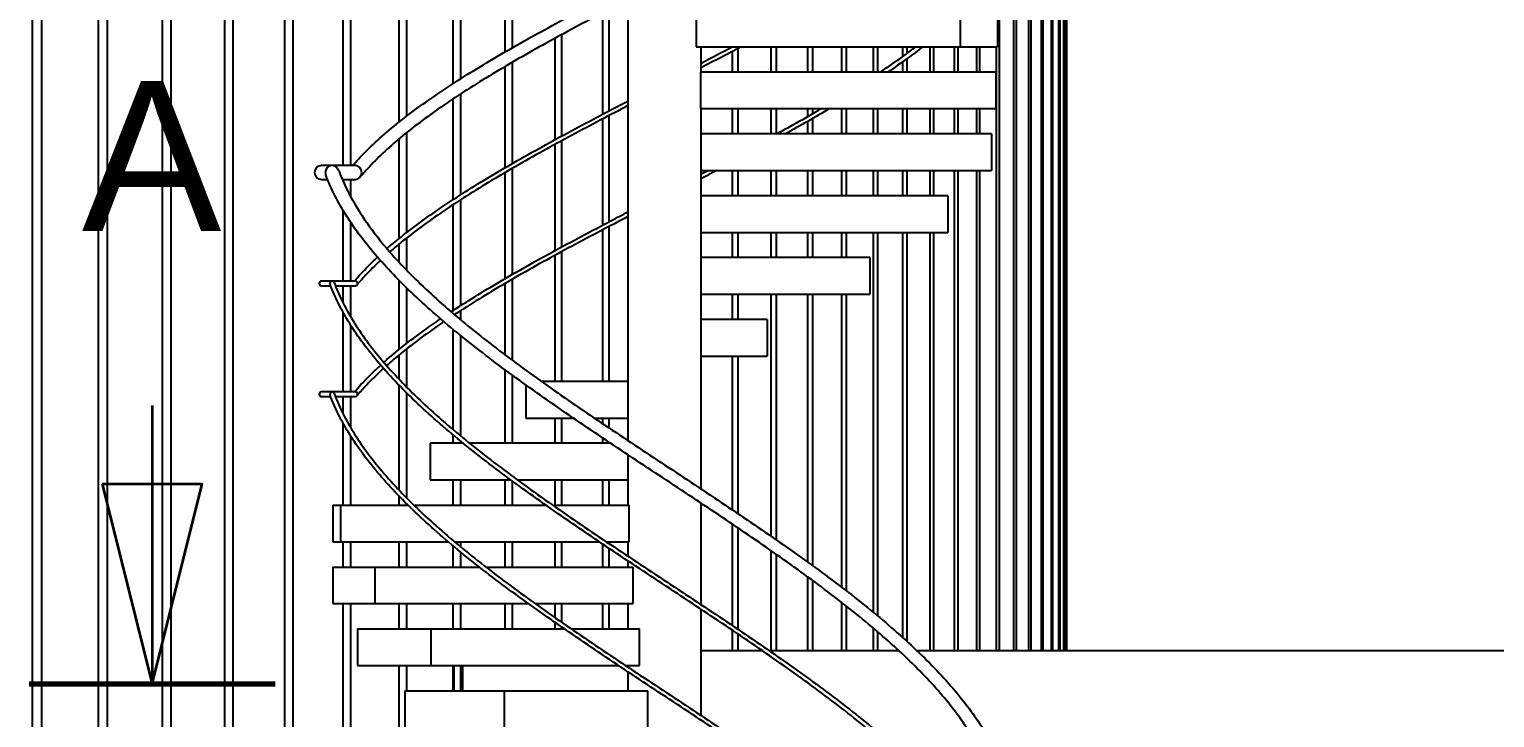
# Model space of a CAD drawing. Header units: millimetres. Extents: x 0 to 157650, y 0 to 89100.
# Drawn here: x 35357 to 39763, y 59307 to 61376 of the extents above; entities that cross this region are included whole.
import ezdxf

# ---------------------------------------------------------------- set-up
doc = ezdxf.new("R2010")
doc.units = ezdxf.units.MM
doc.header["$LTSCALE"] = 150
doc.linetypes.add('CHAIN', pattern=[0.3543, 0.2362, -0.0295, 0.0591, -0.0295])
doc.layers.add('Section Line', color=7, linetype='CHAIN', lineweight=35)
doc.layers.add('Visible', color=7, linetype='Continuous', lineweight=25)
doc.styles.add('Title', font='arial.ttf')

# ---------------------------------------------------------------- blocks, each defined once
blk = doc.blocks.new('2dTransSection0')
at = {"layer": 'Section Line', "linetype": 'Continuous'}
for p, q in [((238.179, 401.633), (238.179, 400.059)), ((237.179, 400.059), (238.179, 396.059)), ((239.179, 400.059), (237.179, 400.059)), ((238.179, 400.059), (238.179, 396.059)), ((238.179, 396.059), (239.179, 400.059))]:
    blk.add_line(p, q, dxfattribs=at)
at = {"layer": 'Section Line', "linetype": 'Continuous', "lineweight": 70}
blk.add_line((235.716, 396.059), (240.641, 396.059), dxfattribs=at)
at = {"layer": 'Section Line', "linetype": 'Continuous', "flags": 128}
blk.add_lwpolyline([(237.179, 400.059), (238.179, 396.059), (239.179, 400.059), (237.179, 400.059)], dxfattribs=at)
at = {"layer": 'Section Line'}
blk.add_solid([(237.179, 400.059), (238.179, 396.059), (239.179, 400.059), (237.179, 400.059)], dxfattribs=at)
at = {"layer": 'Section Line', "insert": (236.77, 405.133), "char_height": 3, "attachment_point": 7, "style": 'Title'}
blk.add_mtext('A', dxfattribs=at)

msp = doc.modelspace()

# ---------------------------------------------------------------- linework, layer by layer
at = {"layer": 'Visible', "color": 9, "true_color": 0xc0c0c0}
for p, q in [((35565.3, 55508.9), (35565.3, 77170.4)), ((35591.2, 77170.4), (35591.2, 55508.9)), ((35758, 55508.9), (35758, 77170.4)), ((35783.1, 77170.4), (35783.1, 55508.9)), ((35944.9, 55508.9), (35944.9, 77170.4)), ((35969.2, 77170.4), (35969.2, 55508.9)), ((36125.8, 55508.9), (36125.8, 77170.4)), ((36149.4, 77170.4), (36149.4, 55508.9)), ((35367, 55554.9), (35367, 76928.3)), ((35393.6, 76929.6), (35393.6, 55554.9)), ((38368.4, 74994.2), (38368.4, 59508.9)), ((38400.4, 59508.9), (38400.4, 75020.4)), ((38404.8, 75020.4), (38404.8, 59508.9)), ((38430.5, 59508.9), (38430.5, 75020.4)), ((38433.9, 75020.4), (38433.9, 59508.9)), ((38453.1, 59508.9), (38453.1, 75020.4)), ((38455.5, 75020.4), (38455.5, 59508.9)), ((38468.2, 59508.9), (38468.2, 75020.4)), ((38469.7, 75020.4), (38469.7, 59508.9)), ((38476, 59508.9), (38476, 75020.4)), ((38476.4, 75020.4), (38476.4, 59508.9)), ((38477, 59508.9), (38477, 75020.4)), ((38363, 59508.9), (38363, 74988.2)), ((38324.5, 74945.5), (38324.5, 59508.9)), ((36300.8, 60966.6), (36300.8, 62625.4)), ((36323.6, 62625.4), (36323.6, 60966.6)), ((36469.6, 61097.2), (36469.6, 62439.4)), ((36491.6, 62439.4), (36491.6, 61114.3)), ((36632.3, 61212.8), (36632.3, 62439.4)), ((38318.1, 59508.9), (38318.1, 62356.1)), ((36653.4, 62253.4), (36653.4, 61226.3)), ((36788.5, 61308.2), (36788.5, 62253.4)), ((36808.8, 62253.4), (36808.8, 61319.8)), ((37157.4, 62067.4), (37157.4, 60139.5)), ((38273.3, 61580.1), (38273.3, 59508.9)), ((37081.7, 61120.8), (37081.7, 61425.8)), ((37100.3, 61435.5), (37100.3, 61130.5)), ((37362.6, 61433.4), (37362.6, 61323.4)), ((38156.3, 61433.4), (38156.3, 61323.4)), ((38268.3, 61433.4), (38268.3, 61323.4)), ((36938.4, 61044.3), (36938.4, 61349)), ((36957.8, 61359.6), (36957.8, 61054.8)), ((37362.6, 61323.4), (38156.3, 61323.4)), ((37376.5, 61323.4), (37376.5, 61247.4)), ((37471.8, 61247.4), (37471.8, 61309.6)), ((37487.7, 61317.9), (37487.7, 61247.4)), ((37588.3, 61247.4), (37588.3, 61323.4)), ((37603.2, 61323.4), (37603.2, 61247.4)), ((37697.8, 61247.4), (37697.8, 61323.4)), ((37711.8, 61323.4), (37711.8, 61247.4)), ((37800.4, 61247.4), (37800.4, 61323.4)), ((37813.5, 61323.4), (37813.5, 61247.4)), ((37895.9, 61247.4), (37895.9, 61323.4)), ((37908, 61323.4), (37908, 61247.4)), ((37984.3, 61294.5), (37984.3, 61323.4)), ((37995.5, 61323.4), (37995.5, 61302.7)), ((38065.6, 61247.4), (38065.6, 61323.4)), ((38075.8, 61323.4), (38075.8, 61247.4)), ((38139.6, 61247.4), (38139.6, 61323.4)), ((38148.9, 61323.4), (38148.9, 61247.4)), ((38156.3, 61323.4), (38268.3, 61323.4)), ((38206.4, 61247.4), (38206.4, 61323.4)), ((38214.8, 61323.4), (38214.8, 61247.4)), ((38266, 59508.9), (38266, 61323.4)), ((36788.5, 60960.1), (36788.5, 61264.2)), ((36808.8, 61276.1), (36808.8, 60971.9)), ((38263.5, 61247.4), (37375.1, 61247.4)), ((37375.1, 61247.4), (37375.1, 61137.4)), ((37984.3, 61247.4), (37984.3, 61278.9)), ((37995.5, 61286.9), (37995.5, 61247.4)), ((38263.5, 61247.4), (38263.5, 61137.4)), ((36632.3, 60864.2), (36632.3, 61167.1)), ((36653.4, 61180.9), (36653.4, 60877.8)), ((37100.3, 61116.4), (37100.3, 60797.2)), ((37375.1, 61137.4), (38263.5, 61137.4)), ((37376.5, 61137.4), (37376.5, 59994.5)), ((37471.8, 61061.4), (37471.8, 61137.4)), ((37487.7, 61137.4), (37487.7, 61061.4)), ((37588.3, 61061.4), (37588.3, 61137.4)), ((37603.2, 61137.4), (37603.2, 61061.4)), ((37697.8, 61113.6), (37697.8, 61137.4)), ((37711.8, 61137.4), (37711.8, 61121.6)), ((37800.4, 61061.4), (37800.4, 61137.4)), ((37813.5, 61137.4), (37813.5, 61061.4)), ((37895.9, 61061.4), (37895.9, 61137.4)), ((37908, 61137.4), (37908, 61061.4)), ((37984.3, 61061.4), (37984.3, 61137.4)), ((37995.5, 61137.4), (37995.5, 61061.4)), ((38065.6, 61061.4), (38065.6, 61137.4)), ((38075.8, 61137.4), (38075.8, 61061.4)), ((38139.6, 61061.4), (38139.6, 61137.4)), ((38148.9, 61137.4), (38148.9, 61061.4)), ((38206.4, 61061.4), (38206.4, 61137.4)), ((38214.8, 61137.4), (38214.8, 61061.4)), ((37081.7, 60787.5), (37081.7, 61106.7)), ((37697.8, 61061.4), (37697.8, 61099.2)), ((37711.8, 61107.2), (37711.8, 61061.4)), ((36469.6, 60747.2), (36469.6, 61047)), ((36491.6, 61065.1), (36491.6, 60764.6)), ((36938.4, 60711), (36938.4, 61030.1)), ((36957.8, 61040.6), (36957.8, 60721.5)), ((38250.5, 61061.4), (37376.5, 61061.4)), ((38250.5, 61061.4), (38250.5, 60951.4)), ((36267.9, 60966.6), (36236, 60966.6)), ((36338, 60966.6), (36267.9, 60966.6)), ((36788.5, 60626.8), (36788.5, 60945.6)), ((36808.8, 60957.4), (36808.8, 60638.5)), ((37376.5, 60951.4), (38250.5, 60951.4)), ((37471.8, 60875.4), (37471.8, 60951.4)), ((37487.7, 60951.4), (37487.7, 60875.4)), ((37588.3, 60875.4), (37588.3, 60951.4)), ((37603.2, 60951.4), (37603.2, 60875.4)), ((37697.8, 60875.4), (37697.8, 60951.4)), ((37711.8, 60951.4), (37711.8, 60875.4)), ((37800.4, 60875.4), (37800.4, 60951.4)), ((37813.5, 60951.4), (37813.5, 60875.4)), ((37895.9, 60875.4), (37895.9, 60951.4)), ((37908, 60951.4), (37908, 60875.4)), ((37984.3, 60875.4), (37984.3, 60951.4)), ((37995.5, 60951.4), (37995.5, 60875.4)), ((38065.6, 60875.4), (38065.6, 60951.4)), ((38075.8, 60951.4), (38075.8, 60875.4)), ((38139.6, 59508.9), (38139.6, 60951.4)), ((38148.9, 60951.4), (38148.9, 59508.9)), ((38206.4, 59508.9), (38206.4, 60951.4)), ((38214.8, 60951.4), (38214.8, 59508.9)), ((36236, 60924.2), (36254.1, 60924.2)), ((36298.5, 60924.2), (36338, 60924.2)), ((36300.8, 60918.9), (36300.8, 60924.2)), ((36323.6, 60924.2), (36323.6, 60872.6)), ((36632.3, 60530.8), (36632.3, 60849.1)), ((36653.4, 60862.8), (36653.4, 60544.5)), ((38118.9, 60875.4), (37376.5, 60875.4)), ((38118.9, 60875.4), (38118.9, 60765.4)), ((36300.8, 60619), (36300.8, 60831.6)), ((36323.6, 60795.8), (36323.6, 60619)), ((37081.7, 60317.4), (37081.7, 60773.4)), ((37100.3, 60783.1), (37100.3, 60317.4)), ((37376.5, 60765.4), (38118.9, 60765.4)), ((37471.8, 60689.4), (37471.8, 60765.4)), ((37487.7, 60765.4), (37487.7, 60689.4)), ((37588.3, 60689.4), (37588.3, 60765.4)), ((37603.2, 60765.4), (37603.2, 60689.4)), ((37697.8, 60689.4), (37697.8, 60765.4)), ((37711.8, 60765.4), (37711.8, 60689.4)), ((37800.4, 60689.4), (37800.4, 60765.4)), ((37813.5, 60765.4), (37813.5, 60689.4)), ((37895.9, 59622.8), (37895.9, 60765.4)), ((37908, 60765.4), (37908, 59612.8)), ((37984.3, 59546.9), (37984.3, 60765.4)), ((37995.5, 60765.4), (37995.5, 59536.7)), ((38065.6, 59508.9), (38065.6, 60765.4)), ((38075.8, 60765.4), (38075.8, 59508.9)), ((36469.6, 60675.2), (36469.6, 60730.6)), ((36491.6, 60748.3), (36491.6, 60652.1)), ((36938.4, 60317.4), (36938.4, 60696.7)), ((36957.8, 60707.3), (36957.8, 60317.4)), ((37884.5, 60689.4), (37376.5, 60689.4)), ((37884.5, 60689.4), (37884.5, 60579.4)), ((36267.9, 60619), (36236, 60619)), ((36236, 60605), (36263.3, 60605)), ((36338, 60619), (36267.9, 60619)), ((36277.8, 60605), (36338, 60605)), ((36300.8, 60553.7), (36300.8, 60605)), ((36323.6, 60605), (36323.6, 60512)), ((36469.6, 60413.8), (36469.6, 60620.7)), ((36491.6, 60598.9), (36491.6, 60431.2)), ((36788.5, 60396.8), (36788.5, 60612.3)), ((36808.8, 60624.1), (36808.8, 60381.6)), ((37376.5, 60579.4), (37884.5, 60579.4)), ((37471.8, 60503.4), (37471.8, 60579.4)), ((37487.7, 60579.4), (37487.7, 60503.4)), ((37588.3, 59851.7), (37588.3, 60579.4)), ((37603.2, 60579.4), (37603.2, 59841.3)), ((37697.8, 59774.4), (37697.8, 60579.4)), ((37711.8, 60579.4), (37711.8, 59764.2)), ((37800.4, 59698.3), (37800.4, 60579.4)), ((37813.5, 60579.4), (37813.5, 59688.3)), ((36300.8, 60285.7), (36300.8, 60525.2)), ((36653.4, 60529.5), (36653.4, 60503.4)), ((37575.6, 60503.4), (37376.5, 60503.4)), ((37575.6, 60503.4), (37575.6, 60393.4)), ((36323.6, 60486.8), (36323.6, 60285.7)), ((36632.3, 60171.9), (36632.3, 60473.5)), ((36653.4, 60456.2), (36653.4, 60154.3)), ((36491.6, 60415), (36491.6, 60300.8)), ((36469.6, 60323.4), (36469.6, 60397.3)), ((37376.5, 60393.4), (37575.6, 60393.4)), ((37471.8, 59931), (37471.8, 60393.4)), ((37487.7, 60393.4), (37487.7, 59920.3)), ((36788.5, 60131.4), (36788.5, 60351.9)), ((36808.8, 60337), (36808.8, 60131.4)), ((36267.9, 60285.7), (36236, 60285.7)), ((36338, 60285.7), (36267.9, 60285.7)), ((36469.6, 59990.1), (36469.6, 60305.4)), ((36491.6, 60283.2), (36491.6, 59967.4)), ((36850.4, 60306.9), (36850.4, 60207.4)), ((37157.4, 60317.4), (36897.2, 60317.4)), ((36236, 60271.7), (36263.3, 60271.7)), ((36277.8, 60271.7), (36338, 60271.7)), ((36300.8, 60220.4), (36300.8, 60271.7)), ((36323.6, 60271.7), (36323.6, 60178.7)), ((36300.8, 59945.4), (36300.8, 60191.9)), ((36850.4, 60207.4), (36992.9, 60207.4)), ((36938.4, 60131.4), (36938.4, 60207.4)), ((36957.8, 60207.4), (36957.8, 60131.4)), ((37056.1, 60207.4), (37157.4, 60207.4)), ((37081.7, 60190.1), (37081.7, 60207.4)), ((37100.3, 60207.4), (37100.3, 60177.7)), ((36323.6, 60153.4), (36323.6, 59945.4)), ((36632.3, 60131.4), (36632.3, 60156.1)), ((37081.7, 60131.4), (37081.7, 60147.4)), ((36662.3, 60131.4), (36562.3, 60131.4)), ((36562.3, 60131.4), (36562.3, 60021.4)), ((36653.4, 60138.7), (36653.4, 60131.4)), ((37105.7, 60131.4), (36681.4, 60131.4)), ((37100.3, 60135), (37100.3, 60131.4)), ((37157.4, 60097), (37157.4, 59945.4)), ((36562.3, 60021.4), (36805, 60021.4)), ((36632.3, 59945.4), (36632.3, 60021.4)), ((36653.4, 60021.4), (36653.4, 59945.4)), ((36788.5, 59945.4), (36788.5, 60021.4)), ((36808.8, 60018.6), (36808.8, 59945.4)), ((36825, 60021.4), (37157.4, 60021.4)), ((36938.4, 59945.4), (36938.4, 60021.4)), ((36957.8, 60021.4), (36957.8, 59945.4)), ((37081.7, 59945.4), (37081.7, 60021.4)), ((37100.3, 60021.4), (37100.3, 59945.4)), ((36469.6, 59945.4), (36469.6, 59972.1)), ((36270.4, 59945.4), (36270.4, 59835.4)), ((36270.4, 59945.4), (36292.8, 59945.4)), ((36292.8, 59945.4), (36292.8, 59835.4)), ((36292.8, 59945.4), (36496.1, 59945.4)), ((36491.6, 59949.9), (36491.6, 59945.4)), ((36513.8, 59945.4), (36910.8, 59945.4)), ((36931.3, 59945.4), (37161.5, 59945.4)), ((37161.5, 59835.4), (37161.5, 59945.4)), ((37376.5, 59952), (37376.5, 59647)), ((37471.8, 59583.3), (37471.8, 59888.2)), ((36270.4, 59835.4), (36292.8, 59835.4)), ((36292.8, 59835.4), (36617.2, 59835.4)), ((36300.8, 59759.4), (36300.8, 59835.4)), ((36323.6, 59835.4), (36323.6, 59759.4)), ((36469.6, 59759.4), (36469.6, 59835.4)), ((36491.6, 59835.4), (36491.6, 59759.4)), ((36636, 59835.4), (37071.3, 59835.4)), ((36653.4, 59835.4), (36653.4, 59820.9)), ((36788.5, 59759.4), (36788.5, 59835.4)), ((36808.8, 59835.4), (36808.8, 59759.4)), ((36938.4, 59759.4), (36938.4, 59835.4)), ((36957.8, 59835.4), (36957.8, 59759.4)), ((37092.3, 59835.4), (37161.5, 59835.4)), ((37100.3, 59835.4), (37100.3, 59830)), ((37157.4, 59835.4), (37157.4, 59791.9)), ((37487.7, 59877.5), (37487.7, 59572.6)), ((36632.3, 59759.4), (36632.3, 59822.8)), ((36653.4, 59805.3), (36653.4, 59759.4)), ((37081.7, 59759.4), (37081.7, 59828.4)), ((37100.3, 59816), (37100.3, 59759.4)), ((37588.3, 59508.9), (37588.3, 59808.3)), ((37603.2, 59797.8), (37603.2, 59508.9)), ((36270.2, 59759.4), (36396.7, 59759.4)), ((36270.2, 59759.4), (36270.2, 59649.4)), ((36396.7, 59759.4), (36396.7, 59649.4)), ((36396.7, 59759.4), (36710.9, 59759.4)), ((36730.3, 59759.4), (37173.5, 59759.4)), ((37157.4, 59777.9), (37157.4, 59759.4)), ((37173.5, 59649.4), (37173.5, 59759.4)), ((37697.8, 59508.9), (37697.8, 59730.1)), ((37711.8, 59719.8), (37711.8, 59508.9)), ((36270.2, 59649.4), (36396.7, 59649.4)), ((36300.8, 57120.9), (36300.8, 59649.4)), ((36323.6, 59649.4), (36323.6, 57156.7)), ((36396.7, 59649.4), (36858.2, 59649.4)), ((36469.6, 59573.4), (36469.6, 59649.4)), ((36491.6, 59649.4), (36491.6, 59573.4)), ((36632.3, 59573.4), (36632.3, 59649.4)), ((36653.4, 59649.4), (36653.4, 59573.4)), ((36788.5, 59573.4), (36788.5, 59649.4)), ((36808.8, 59649.4), (36808.8, 59573.4)), ((36878.5, 59649.4), (37173.5, 59649.4)), ((36938.4, 59607.1), (36938.4, 59649.4)), ((36957.8, 59649.4), (36957.8, 59593.6)), ((37081.7, 59573.4), (37081.7, 59649.4)), ((37100.3, 59649.4), (37100.3, 59573.4)), ((37157.4, 59649.4), (37157.4, 59573.4)), ((37376.5, 59632.9), (37376.5, 59313.6)), ((37800.4, 59508.9), (37800.4, 59652.7)), ((37813.5, 59642.4), (37813.5, 59508.9)), ((36343.9, 59573.4), (36565.1, 59573.4)), ((36343.9, 59573.4), (36343.9, 59463.4)), ((36565.1, 59573.4), (36565.1, 59463.4)), ((36565.1, 59573.4), (36966.4, 59573.4)), ((36938.4, 59573.4), (36938.4, 59592.8)), ((36957.8, 59579.3), (36957.8, 59573.4)), ((36987.1, 59573.4), (37192.4, 59573.4)), ((37192.4, 59463.4), (37192.4, 59573.4)), ((37895.9, 59508.9), (37895.9, 59575.2)), ((37471.8, 59508.9), (37471.8, 59569.2)), ((37487.7, 59558.5), (37487.7, 59508.9)), ((37908, 59564.9), (37908, 59508.9)), ((37376.5, 59508.9), (37560.3, 59508.9)), ((37581, 59508.9), (37971.1, 59508.9)), ((38025.4, 59508.9), (46173.1, 59508.9)), ((36343.9, 59463.4), (36565.1, 59463.4)), ((36469.6, 57331.8), (36469.6, 59463.4)), ((36491.6, 59463.4), (36491.6, 59387.4)), ((36565.1, 59463.4), (37129.1, 59463.4)), ((36632.3, 59387.4), (36632.3, 59463.4)), ((36633.6, 59463.4), (36633.6, 59387.4)), ((36653.4, 59463.4), (36653.4, 59387.4)), ((36660.9, 59387.4), (36660.9, 59463.4)), ((37150.2, 59463.4), (37192.4, 59463.4)), ((37157.4, 59463.4), (37157.4, 59458.6)), ((37157.4, 59444.6), (37157.4, 59387.4)), ((36486.1, 59387.4), (36785.6, 59387.4)), ((36486.1, 59387.4), (36486.1, 59277.4)), ((36785.6, 59387.4), (36785.6, 59277.4)), ((36785.6, 59387.4), (37216.8, 59387.4)), ((37216.8, 59277.4), (37216.8, 59387.4))]:
    msp.add_line(p, q, dxfattribs=at)
for centre, radius in [((36236, 60945.4), 21.2), ((36236, 60612), 7), ((36236, 60278.7), 7)]:
    msp.add_arc(centre, radius, 90, 270, dxfattribs=at)
for centre, major_axis, ratio, start_param, end_param in [((36267.9, 60945.4), (0, 21.2), 0.969031, 5.074187, 7.853982), ((36267.9, 60945.4), (0, 21.2), 0.969031, 1.570796, 1.945481), ((36338, 60945.4), (0, 21.2), 0.90105, 4.712389, 6.283185), ((36338, 60945.4), (0, -21.2), 0.90105, 0, 1.570796), ((36267.9, 60612), (0, 7), 0.969031, 5.078532, 7.853982), ((36267.9, 60612), (0, 7), 0.969031, 1.570796, 1.941194), ((36338, 60612), (0, 7), 0.90105, 4.712389, 6.283185), ((36338, 60612), (0, -7), 0.90105, 0, 1.570796), ((36267.9, 60278.7), (0, 7), 0.969031, 5.078532, 7.853982), ((36267.9, 60278.7), (0, 7), 0.969031, 1.570796, 1.941194), ((36338, 60278.7), (0, 7), 0.90105, 4.712389, 6.283185), ((36338, 60278.7), (0, -7), 0.90105, 0, 1.570796)]:
    msp.add_ellipse(centre, major_axis=major_axis, ratio=ratio, start_param=start_param, end_param=end_param, dxfattribs=at)
for points, knots in [([(36329.8, 60966.6), (36341.5, 60979.9), (36353.9, 60993.3), (36383.2, 61022.6), (36400.3, 61038.6), (36436.8, 61070.6), (36456.1, 61086.6), (36496.7, 61118.5), (36518.1, 61134.4), (36562.5, 61166.2), (36585.6, 61182.1), (36633.5, 61213.8), (36658.3, 61229.7), (36709.3, 61261.3), (36735.5, 61277.1), (36789.2, 61308.7), (36816.6, 61324.4), (36872.6, 61355.9), (36901.1, 61371.7), (36958.8, 61403.2), (36988.1, 61418.9), (37047.3, 61450.3), (37077.1, 61466), (37123.9, 61490.4), (37140.6, 61499.1), (37157.4, 61507.8)], [1.422228, 1.422228, 1.422228, 1.422228, 10.006966, 10.006966, 20.366936, 20.366936, 30.730318, 30.730318, 41.086166, 41.086166, 51.428656, 51.428656, 61.755594, 61.755594, 72.066761, 72.066761, 82.362863, 82.362863, 92.644934, 92.644934, 102.914025, 102.914025, 113.171055, 113.171055, 118.862209, 118.862209, 118.862209, 118.862209]), ([(37157.4, 61465.4), (37133.5, 61452.9), (37109.6, 61440.5), (37056.3, 61412.4), (37026.8, 61396.8), (36968.7, 61365.6), (36940, 61349.9), (36883.6, 61318.8), (36855.9, 61303.2), (36801.7, 61272.1), (36775.2, 61256.5), (36723.6, 61225.4), (36698.5, 61209.9), (36649.9, 61178.9), (36626.4, 61163.4), (36581.3, 61132.5), (36559.6, 61117), (36518.2, 61086.2), (36498.4, 61070.8), (36461.1, 61040.1), (36443.4, 61024.7), (36410.4, 60994.2), (36395, 60978.9), (36370.6, 60952.8), (36361, 60941.9), (36352, 60931.1)], [533.511045, 533.511045, 533.511045, 533.511045, 541.64768, 541.64768, 551.853133, 551.853133, 562.047503, 562.047503, 572.230187, 572.230187, 582.400381, 582.400381, 592.557129, 592.557129, 602.699423, 602.699423, 612.82642, 612.82642, 622.937836, 622.937836, 633.034652, 633.034652, 643.120272, 643.120272, 650.350486, 650.350486, 650.350486, 650.350486]), ([(37498, 61323.4), (37477.9, 61312.7), (37457.7, 61302.1), (37417.2, 61280.9), (37396.9, 61270.3), (37376.5, 61259.7)], [492.694696, 492.694696, 492.694696, 492.694696, 499.647265, 499.647265, 506.556144, 506.556144, 506.556144, 506.556144]), ([(37376.5, 61273.7), (37377.5, 61274.3), (37378.5, 61274.8), (37409.6, 61291), (37439.5, 61306.6), (37469.9, 61322.6), (37470.6, 61323), (37471.3, 61323.4)], [142.888638, 142.888638, 142.888638, 142.888638, 143.230907, 143.230907, 153.451196, 153.451196, 153.697756, 153.697756, 153.697756, 153.697756]), ([(37916.4, 61247.4), (37927.7, 61254.9), (37938.8, 61262.5), (37972.2, 61285.6), (37993.8, 61301.2), (38017.3, 61319), (38020.2, 61321.2), (38023.1, 61323.4)], [209.746978, 209.746978, 209.746978, 209.746978, 214.69141, 214.69141, 224.88201, 224.88201, 226.317145, 226.317145, 226.317145, 226.317145]), ([(38044, 61323.4), (38028.7, 61311.5), (38012.9, 61299.6), (37978.1, 61274.3), (37958.9, 61260.8), (37939.1, 61247.4)], [420.152555, 420.152555, 420.152555, 420.152555, 427.906366, 427.906366, 436.678212, 436.678212, 436.678212, 436.678212]), ([(36432.9, 60716.4), (36448.7, 60730.2), (36465.3, 60743.9), (36502.6, 60773.4), (36523.6, 60789.1), (36567.3, 60820.6), (36590.2, 60836.3), (36637.4, 60867.7), (36661.9, 60883.5), (36712.3, 60914.9), (36738.3, 60930.6), (36791.4, 60961.9), (36818.7, 60977.6), (36874.2, 61009), (36902.5, 61024.7), (36959.9, 61056.1), (36989.1, 61071.7), (37048, 61103.1), (37077.8, 61118.7), (37124.2, 61143), (37140.8, 61151.7), (37157.4, 61160.3)], [21.598515, 21.598515, 21.598515, 21.598515, 30.54502, 30.54502, 40.812143, 40.812143, 51.074955, 51.074955, 61.332691, 61.332691, 71.585242, 71.585242, 81.832819, 81.832819, 92.075749, 92.075749, 102.314374, 102.314374, 112.548999, 112.548999, 118.184956, 118.184956, 118.184956, 118.184956]), ([(37157.4, 61146.3), (37130.1, 61132), (37102.8, 61117.8), (37046.1, 61088), (37016.6, 61072.3), (36958.4, 61041), (36929.7, 61025.4), (36873.2, 60994.2), (36845.5, 60978.5), (36791.2, 60947.3), (36764.6, 60931.7), (36712.8, 60900.4), (36687.7, 60884.8), (36638.9, 60853.6), (36615.3, 60838), (36569.9, 60806.8), (36548.1, 60791.3), (36506.4, 60760.1), (36486.5, 60744.5), (36458.6, 60721.6), (36449.9, 60714.1), (36441.3, 60706.7)], [531.260216, 531.260216, 531.260216, 531.260216, 540.551227, 540.551227, 550.768419, 550.768419, 560.981952, 560.981952, 571.191625, 571.191625, 581.397172, 581.397172, 591.59827, 591.59827, 601.794583, 601.794583, 611.985827, 611.985827, 622.171906, 622.171906, 627.04854, 627.04854, 627.04854, 627.04854]), ([(37604.3, 61061.4), (37617.3, 61068.5), (37630.2, 61075.6), (37671.1, 61098.4), (37698.7, 61114), (37730.2, 61132.2), (37734.6, 61134.8), (37739.1, 61137.4)], [169.230935, 169.230935, 169.230935, 169.230935, 173.881006, 173.881006, 184.090182, 184.090182, 185.782625, 185.782625, 185.782625, 185.782625]), ([(37763.9, 61137.4), (37742.3, 61124.7), (37720.2, 61111.9), (37675.6, 61086.6), (37653, 61074), (37630.2, 61061.4)], [460.617206, 460.617206, 460.617206, 460.617206, 468.929525, 468.929525, 477.162472, 477.162472, 477.162472, 477.162472]), ([(38258.4, 58849.2), (38261.1, 58858.7), (38263.6, 58868.2), (38270.1, 58897.4), (38273.2, 58917.1), (38276.7, 58956.4), (38277.2, 58976.2), (38275.4, 59015.6), (38273.2, 59035.3), (38266.1, 59074.8), (38261.3, 59094.6), (38248.9, 59134), (38241.4, 59153.8), (38223.9, 59193.3), (38213.9, 59213), (38191.4, 59252.5), (38179, 59272.2), (38151.7, 59311.6), (38136.9, 59331.4), (38105, 59370.8), (38088, 59390.6), (38051.8, 59430), (38032.6, 59449.8), (37992.4, 59489.2), (37971.2, 59509), (37927.2, 59548.5), (37904.3, 59568.3), (37856.8, 59607.9), (37832.2, 59627.7), (37781.6, 59667.4), (37755.6, 59687.2), (37702.3, 59726.9), (37675, 59746.8), (37619.4, 59786.5), (37591.1, 59806.4), (37533.6, 59846.2), (37504.4, 59866.1), (37445.5, 59905.9), (37415.8, 59925.9), (37355.9, 59965.8), (37325.7, 59985.7), (37265.3, 60025.6), (37235.1, 60045.6), (37174.6, 60085.6), (37144.4, 60105.6), (37084.4, 60145.6), (37054.5, 60165.6), (36995.4, 60205.6), (36966.1, 60225.7), (36908.3, 60265.8), (36879.8, 60285.8), (36823.8, 60326), (36796.2, 60346.1), (36742.5, 60386.3), (36716.2, 60406.4), (36665, 60446.6), (36640.2, 60466.8), (36592.1, 60507.1), (36568.8, 60527.3), (36524.2, 60567.6), (36502.7, 60587.9), (36461.8, 60628.3), (36442.4, 60648.6), (36405.6, 60689.1), (36388.2, 60709.4), (36355.9, 60750), (36340.8, 60770.4), (36313.2, 60811), (36300.5, 60831.4), (36277.8, 60872.1), (36267.7, 60892.5), (36255.3, 60921.1), (36251.9, 60929.4), (36248.8, 60937.6)], [396.301779, 396.301779, 396.301779, 396.301779, 401.556338, 401.556338, 412.458926, 412.458926, 423.387195, 423.387195, 434.327288, 434.327288, 445.261421, 445.261421, 456.173733, 456.173733, 467.055079, 467.055079, 477.904334, 477.904334, 488.726503, 488.726503, 499.529618, 499.529618, 510.322096, 510.322096, 521.111213, 521.111213, 531.90253, 531.90253, 542.699924, 542.699924, 553.505881, 553.505881, 564.321863, 564.321863, 575.148629, 575.148629, 585.986501, 585.986501, 596.835553, 596.835553, 607.695743, 607.695743, 618.566999, 618.566999, 629.449272, 629.449272, 640.342563, 640.342563, 651.246924, 651.246924, 662.162445, 662.162445, 673.089201, 673.089201, 684.027181, 684.027181, 694.976154, 694.976154, 705.935478, 705.935478, 716.903823, 716.903823, 727.878806, 727.878806, 738.85658, 738.85658, 749.831479, 749.831479, 760.795987, 760.795987, 771.741405, 771.741405, 776.169269, 776.169269, 776.169269, 776.169269]), ([(36287.1, 60952.9), (36293.7, 60934.8), (36301.5, 60916.7), (36319.8, 60878.8), (36330.7, 60859.1), (36354.8, 60819.6), (36368, 60799.9), (36396.8, 60760.5), (36412.4, 60740.7), (36445.7, 60701.3), (36463.4, 60681.5), (36501, 60642.1), (36520.8, 60622.3), (36562.3, 60582.8), (36584.1, 60563), (36629.3, 60523.5), (36652.8, 60503.7), (36701.3, 60464.1), (36726.4, 60444.3), (36777.9, 60404.6), (36804.4, 60384.8), (36858.5, 60345.1), (36886.1, 60325.2), (36942.4, 60285.4), (36971, 60265.5), (37029, 60225.7), (37058.4, 60205.8), (37117.7, 60166), (37147.6, 60146), (37207.7, 60106.1), (37237.9, 60086.1), (37298.4, 60046.2), (37328.7, 60026.2), (37389, 59986.3), (37419.1, 59966.3), (37478.9, 59926.2), (37508.6, 59906.2), (37567.4, 59866.2), (37596.4, 59846.1), (37653.7, 59806), (37681.9, 59785.9), (37737.2, 59745.8), (37764.4, 59725.7), (37817.3, 59685.5), (37843.2, 59665.3), (37893.4, 59625.1), (37917.7, 59604.9), (37964.7, 59564.6), (37987.4, 59544.4), (38030.9, 59504), (38051.7, 59483.7), (38091.3, 59443.3), (38110, 59423), (38145.4, 59382.4), (38162, 59362.1), (38192.8, 59321.5), (38207.1, 59301.1), (38233.2, 59260.4), (38245, 59240.1), (38266.1, 59199.4), (38275.4, 59179), (38291.3, 59138.3), (38297.9, 59117.9), (38308.6, 59077.2), (38312.6, 59056.9), (38317.8, 59016.5), (38319.2, 58996.4), (38319.2, 58956), (38317.8, 58935.7), (38312.5, 58895.2), (38308.5, 58875), (38297.9, 58834.5), (38291.3, 58814.2), (38282.7, 58792.4), (38282.1, 58790.8), (38281.5, 58789.2)], [0, 0, 0, 0, 10.005731, 10.005731, 20.875899, 20.875899, 31.715492, 31.715492, 42.530454, 42.530454, 53.329181, 53.329181, 64.119832, 64.119832, 74.909145, 74.909145, 85.702106, 85.702106, 96.502096, 96.502096, 107.311225, 107.311225, 118.130692, 118.130692, 128.961086, 128.961086, 139.80263, 139.80263, 150.655348, 150.655348, 161.519181, 161.519181, 172.394059, 172.394059, 183.279949, 183.279949, 194.176868, 194.176868, 205.084885, 205.084885, 216.00409, 216.00409, 226.934542, 226.934542, 237.876174, 237.876174, 248.828645, 248.828645, 259.791123, 259.791123, 270.761974, 270.761974, 281.738381, 281.738381, 292.71593, 292.71593, 303.688325, 303.688325, 314.647541, 314.647541, 325.584815, 325.584815, 336.492781, 336.492781, 347.368481, 347.368481, 358.104891, 358.104891, 368.936122, 368.936122, 379.767261, 379.767261, 390.614892, 390.614892, 391.472888, 391.472888, 391.472888, 391.472888]), ([(37376.5, 60940.4), (37377.5, 60940.9), (37378.5, 60941.5), (37385.5, 60945.1), (37391.6, 60948.2), (37397.6, 60951.4)], [142.888638, 142.888638, 142.888638, 142.888638, 143.230907, 143.230907, 145.278322, 145.278322, 145.278322, 145.278322]), ([(36625.9, 60526.7), (36645.7, 60539.7), (36666.2, 60552.8), (36712.3, 60581.5), (36738.3, 60597.2), (36791.4, 60628.6), (36818.7, 60644.3), (36874.2, 60675.7), (36902.5, 60691.4), (36959.9, 60722.7), (36989.1, 60738.4), (37048, 60769.7), (37077.8, 60785.4), (37124.2, 60809.7), (37140.8, 60818.3), (37157.4, 60827)], [52.811897, 52.811897, 52.811897, 52.811897, 61.332691, 61.332691, 71.585242, 71.585242, 81.832819, 81.832819, 92.075749, 92.075749, 102.314374, 102.314374, 112.548999, 112.548999, 118.184956, 118.184956, 118.184956, 118.184956]), ([(37157.4, 60812.9), (37130.1, 60798.7), (37102.8, 60784.5), (37046.1, 60754.6), (37016.6, 60739), (36958.4, 60707.7), (36929.7, 60692.1), (36873.2, 60660.8), (36845.5, 60645.2), (36791.2, 60613.9), (36764.6, 60598.3), (36712.8, 60567.1), (36687.7, 60551.5), (36654, 60530), (36644.9, 60524.1), (36635.9, 60518.1)], [531.260216, 531.260216, 531.260216, 531.260216, 540.551227, 540.551227, 550.768419, 550.768419, 560.981952, 560.981952, 571.191625, 571.191625, 581.397172, 581.397172, 591.59827, 591.59827, 595.465764, 595.465764, 595.465764, 595.465764]), ([(36335.2, 60619), (36347.7, 60633.7), (36361.2, 60648.4), (36384.9, 60672.3), (36394.5, 60681.6), (36404.5, 60690.8)], [0.480061, 0.480061, 0.480061, 0.480061, 10.007216, 10.007216, 16.044367, 16.044367, 16.044367, 16.044367]), ([(36413, 60681.1), (36396.9, 60666), (36381.7, 60650.9), (36358.9, 60626.3), (36350.5, 60616.8), (36342.6, 60607.3)], [632.633218, 632.633218, 632.633218, 632.633218, 642.53076, 642.53076, 648.777788, 648.777788, 648.777788, 648.777788]), ([(38266.9, 58496.1), (38272.1, 58512), (38276.4, 58527.9), (38284.4, 58563.7), (38287.4, 58583.6), (38291, 58623.4), (38291.4, 58643.3), (38289.6, 58683.1), (38287.4, 58703), (38280.2, 58742.8), (38275.3, 58762.7), (38262.9, 58802.5), (38255.4, 58822.5), (38237.9, 58862.3), (38227.8, 58882.2), (38205.3, 58922), (38192.8, 58941.9), (38165.4, 58981.7), (38150.5, 59001.6), (38118.4, 59041.4), (38101.3, 59061.4), (38064.9, 59101.2), (38045.6, 59121.1), (38005.2, 59160.9), (37983.9, 59180.8), (37939.6, 59220.7), (37916.6, 59240.6), (37868.8, 59280.5), (37844.1, 59300.4), (37793.3, 59340.3), (37767.2, 59360.2), (37713.7, 59400.1), (37686.3, 59420.1), (37630.5, 59460), (37602.1, 59479.9), (37544.5, 59519.9), (37515.2, 59539.8), (37456.2, 59579.8), (37426.4, 59599.8), (37366.4, 59639.7), (37336.2, 59659.7), (37275.7, 59699.7), (37245.4, 59719.7), (37184.9, 59759.6), (37154.7, 59779.6), (37094.7, 59819.6), (37064.9, 59839.6), (37005.8, 59879.6), (36976.5, 59899.7), (36918.8, 59939.7), (36890.3, 59959.7), (36834.5, 59999.7), (36807, 60019.8), (36753.4, 60059.8), (36727.2, 60079.9), (36676.2, 60119.9), (36651.5, 60140), (36603.6, 60180.1), (36580.5, 60200.1), (36536.1, 60240.3), (36514.8, 60260.3), (36474.1, 60300.5), (36454.8, 60320.6), (36418.3, 60360.7), (36401.1, 60380.8), (36369, 60421), (36354.1, 60441.1), (36326.6, 60481.3), (36314.1, 60501.5), (36291.5, 60541.7), (36281.5, 60561.8), (36268.8, 60591.1), (36265, 60600.3), (36261.6, 60609.5)], [392.372137, 392.372137, 392.372137, 392.372137, 401.079579, 401.079579, 411.968887, 411.968887, 422.866615, 422.866615, 433.76818, 433.76818, 444.66775, 444.66775, 455.560144, 455.560144, 466.442358, 466.442358, 477.314007, 477.314007, 488.176737, 488.176737, 499.033209, 499.033209, 509.886226, 509.886226, 520.738207, 520.738207, 531.59099, 531.59099, 542.445848, 542.445848, 553.303586, 553.303586, 564.164671, 564.164671, 575.029339, 575.029339, 585.897686, 585.897686, 596.769729, 596.769729, 607.645451, 607.645451, 618.524826, 618.524826, 629.407837, 629.407837, 640.294485, 640.294485, 651.184788, 651.184788, 662.078771, 662.078771, 672.976458, 672.976458, 683.877835, 683.877835, 694.782817, 694.782817, 705.691175, 705.691175, 716.602454, 716.602454, 727.515852, 727.515852, 738.43009, 738.43009, 749.343309, 749.343309, 760.253054, 760.253054, 771.156488, 771.156488, 776.137877, 776.137877, 776.137877, 776.137877]), ([(36274.2, 60614.6), (36281, 60596.3), (36288.9, 60578), (36307.6, 60539.8), (36318.6, 60519.8), (36343, 60480), (36356.5, 60460.1), (36385.7, 60420.3), (36401.4, 60400.4), (36435.2, 60360.6), (36453.1, 60340.7), (36491.1, 60300.9), (36511.2, 60281), (36553.1, 60241.1), (36575.1, 60221.2), (36620.7, 60181.4), (36644.4, 60161.4), (36693.4, 60121.6), (36718.7, 60101.6), (36770.6, 60061.7), (36797.2, 60041.8), (36851.6, 60001.9), (36879.4, 59981.9), (36936, 59942), (36964.7, 59922), (37023, 59882.1), (37052.5, 59862.1), (37111.9, 59822.2), (37141.9, 59802.2), (37202.1, 59762.3), (37232.4, 59742.3), (37292.9, 59702.3), (37323.2, 59682.3), (37383.5, 59642.3), (37413.6, 59622.3), (37473.4, 59582.3), (37503, 59562.3), (37561.6, 59522.3), (37590.6, 59502.3), (37647.7, 59462.3), (37675.8, 59442.2), (37730.9, 59402.2), (37757.9, 59382.1), (37810.5, 59342.1), (37836.2, 59322), (37886, 59282), (37910.1, 59261.9), (37956.7, 59221.8), (37979.2, 59201.7), (38022.2, 59161.6), (38042.8, 59141.5), (38081.9, 59101.4), (38100.4, 59081.3), (38135.3, 59041.1), (38151.6, 59021), (38181.9, 58980.8), (38196, 58960.7), (38221.6, 58920.5), (38233.2, 58900.3), (38253.8, 58860.1), (38262.9, 58840), (38278.4, 58799.8), (38284.9, 58779.7), (38295.1, 58739.4), (38299, 58719.3), (38303.8, 58680.5), (38305, 58661.7), (38305, 58622.9), (38303.6, 58602.8), (38298.3, 58562.6), (38294.3, 58542.5), (38284.9, 58507.1), (38280.1, 58491.7), (38274.5, 58476.3)], [0, 0, 0, 0, 10.00572, 10.00572, 20.884306, 20.884306, 31.752273, 31.752273, 42.612273, 42.612273, 53.467107, 53.467107, 64.319473, 64.319473, 75.171576, 75.171576, 86.02503, 86.02503, 96.880915, 96.880915, 107.739892, 107.739892, 118.602327, 118.602327, 129.468396, 129.468396, 140.338156, 140.338156, 151.211608, 151.211608, 162.088729, 162.088729, 172.969495, 172.969495, 183.853895, 183.853895, 194.741938, 194.741938, 205.633644, 205.633644, 216.529041, 216.529041, 227.428143, 227.428143, 238.330914, 238.330914, 249.237223, 249.237223, 260.146768, 260.146768, 271.058974, 271.058974, 281.972874, 281.972874, 292.886976, 292.886976, 303.799186, 303.799186, 314.70686, 314.70686, 325.607143, 325.607143, 336.497659, 336.497659, 347.377505, 347.377505, 357.526923, 357.526923, 368.393136, 368.393136, 379.258709, 379.258709, 387.591697, 387.591697, 387.591697, 387.591697]), ([(36423.3, 60374.6), (36424.2, 60375.4), (36425.1, 60376.2), (36443.8, 60392.8), (36462.8, 60408.5), (36502.6, 60440), (36523.6, 60455.8), (36561.2, 60482.8), (36577.5, 60494.2), (36594.2, 60505.5)], [19.763793, 19.763793, 19.763793, 19.763793, 20.275547, 20.275547, 30.54502, 30.54502, 40.812143, 40.812143, 48.20841, 48.20841, 48.20841, 48.20841]), ([(36604.2, 60497), (36600.3, 60494.4), (36596.4, 60491.7), (36569.9, 60473.5), (36548.1, 60457.9), (36506.4, 60426.8), (36486.5, 60411.2), (36455.2, 60385.4), (36443.3, 60375.1), (36431.8, 60364.9)], [600.072561, 600.072561, 600.072561, 600.072561, 601.794583, 601.794583, 611.985827, 611.985827, 622.171906, 622.171906, 628.891846, 628.891846, 628.891846, 628.891846]), ([(36335.2, 60285.7), (36347.7, 60300.4), (36361.2, 60315), (36387.8, 60341.9), (36400.5, 60354), (36413.9, 60366.2)], [0.480061, 0.480061, 0.480061, 0.480061, 10.007216, 10.007216, 17.930198, 17.930198, 17.930198, 17.930198]), ([(36422.4, 60356.4), (36419.7, 60354), (36417, 60351.5), (36397.7, 60333.5), (36382.1, 60318), (36358.9, 60293), (36350.5, 60283.5), (36342.6, 60274)], [630.735394, 630.735394, 630.735394, 630.735394, 632.353158, 632.353158, 642.53076, 642.53076, 648.777788, 648.777788, 648.777788, 648.777788]), ([(38235.1, 58085.4), (38236, 58087.3), (38237, 58089.3), (38247.5, 58111.1), (38255.8, 58131), (38269.8, 58170.7), (38275.5, 58190.6), (38284.4, 58230.4), (38287.4, 58250.3), (38291, 58290), (38291.4, 58309.9), (38289.6, 58349.7), (38287.4, 58369.7), (38280.2, 58409.5), (38275.3, 58429.4), (38262.9, 58469.2), (38255.4, 58489.1), (38237.9, 58528.9), (38227.8, 58548.9), (38205.3, 58588.7), (38192.8, 58608.6), (38165.4, 58648.4), (38150.5, 58668.3), (38118.4, 58708.1), (38101.3, 58728), (38064.9, 58767.8), (38045.6, 58787.8), (38005.2, 58827.6), (37983.9, 58847.5), (37939.6, 58887.3), (37916.6, 58907.3), (37868.8, 58947.1), (37844.1, 58967.1), (37793.3, 59006.9), (37767.2, 59026.9), (37713.7, 59066.8), (37686.3, 59086.7), (37630.5, 59126.6), (37602.1, 59146.6), (37544.5, 59186.5), (37515.2, 59206.5), (37456.2, 59246.4), (37426.4, 59266.4), (37366.4, 59306.4), (37336.2, 59326.4), (37275.7, 59366.3), (37245.4, 59386.3), (37184.9, 59426.3), (37154.7, 59446.3), (37094.7, 59486.3), (37064.9, 59506.3), (37005.8, 59546.3), (36976.5, 59566.3), (36918.8, 59606.3), (36890.3, 59626.4), (36834.5, 59666.4), (36807, 59686.4), (36753.4, 59726.5), (36727.2, 59746.5), (36676.2, 59786.6), (36651.5, 59806.6), (36603.6, 59846.7), (36580.5, 59866.8), (36536.1, 59906.9), (36514.8, 59927), (36474.1, 59967.1), (36454.8, 59987.2), (36418.3, 60027.4), (36401.1, 60047.5), (36369, 60087.7), (36354.1, 60107.8), (36326.6, 60148), (36314.1, 60168.1), (36291.5, 60208.3), (36281.5, 60228.5), (36268.8, 60257.8), (36265, 60267), (36261.6, 60276.2)], [378.270992, 378.270992, 378.270992, 378.270992, 379.332277, 379.332277, 390.200831, 390.200831, 401.079579, 401.079579, 411.968887, 411.968887, 422.866615, 422.866615, 433.76818, 433.76818, 444.66775, 444.66775, 455.560144, 455.560144, 466.442358, 466.442358, 477.314007, 477.314007, 488.176737, 488.176737, 499.033209, 499.033209, 509.886226, 509.886226, 520.738207, 520.738207, 531.59099, 531.59099, 542.445848, 542.445848, 553.303586, 553.303586, 564.164671, 564.164671, 575.029339, 575.029339, 585.897686, 585.897686, 596.769729, 596.769729, 607.645451, 607.645451, 618.524826, 618.524826, 629.407837, 629.407837, 640.294485, 640.294485, 651.184788, 651.184788, 662.078771, 662.078771, 672.976458, 672.976458, 683.877835, 683.877835, 694.782817, 694.782817, 705.691175, 705.691175, 716.602454, 716.602454, 727.515852, 727.515852, 738.43009, 738.43009, 749.343309, 749.343309, 760.253054, 760.253054, 771.156488, 771.156488, 776.137877, 776.137877, 776.137877, 776.137877]), ([(36274.2, 60281.2), (36281, 60262.9), (36288.9, 60244.6), (36307.6, 60206.4), (36318.6, 60186.5), (36343, 60146.7), (36356.5, 60126.8), (36385.7, 60087), (36401.4, 60067.1), (36435.2, 60027.3), (36453.1, 60007.4), (36491.1, 59967.5), (36511.2, 59947.6), (36553.1, 59907.8), (36575.1, 59887.9), (36620.7, 59848), (36644.4, 59828.1), (36693.4, 59788.2), (36718.7, 59768.3), (36770.6, 59728.4), (36797.2, 59708.5), (36851.6, 59668.6), (36879.4, 59648.6), (36936, 59608.7), (36964.7, 59588.7), (37023, 59548.8), (37052.5, 59528.8), (37111.9, 59488.9), (37141.9, 59468.9), (37202.1, 59428.9), (37232.4, 59408.9), (37292.9, 59369), (37323.2, 59349), (37383.5, 59309), (37413.6, 59289), (37473.4, 59249), (37503, 59229), (37561.6, 59189), (37590.6, 59168.9), (37647.7, 59128.9), (37675.8, 59108.9), (37730.9, 59068.9), (37757.9, 59048.8), (37810.5, 59008.8), (37836.2, 58988.7), (37886, 58948.6), (37910.1, 58928.6), (37956.7, 58888.5), (37979.2, 58868.4), (38022.2, 58828.3), (38042.8, 58808.2), (38081.9, 58768), (38100.4, 58747.9), (38135.3, 58707.8), (38151.6, 58687.7), (38181.9, 58647.5), (38196, 58627.4), (38221.6, 58587.1), (38233.2, 58567), (38253.8, 58526.8), (38262.9, 58506.7), (38278.4, 58466.4), (38284.9, 58446.3), (38295.1, 58406.1), (38299, 58386), (38303.8, 58347.1), (38305, 58328.4), (38305, 58289.5), (38303.6, 58269.4), (38298.3, 58229.3), (38294.3, 58209.2), (38283.7, 58169), (38277.1, 58148.9), (38263.4, 58114.4), (38257, 58099.9), (38250, 58085.4)], [0, 0, 0, 0, 10.00572, 10.00572, 20.884306, 20.884306, 31.752273, 31.752273, 42.612273, 42.612273, 53.467107, 53.467107, 64.319473, 64.319473, 75.171576, 75.171576, 86.02503, 86.02503, 96.880915, 96.880915, 107.739892, 107.739892, 118.602327, 118.602327, 129.468396, 129.468396, 140.338156, 140.338156, 151.211608, 151.211608, 162.088729, 162.088729, 172.969495, 172.969495, 183.853895, 183.853895, 194.741938, 194.741938, 205.633644, 205.633644, 216.529041, 216.529041, 227.428143, 227.428143, 238.330914, 238.330914, 249.237223, 249.237223, 260.146768, 260.146768, 271.058974, 271.058974, 281.972874, 281.972874, 292.886976, 292.886976, 303.799186, 303.799186, 314.70686, 314.70686, 325.607143, 325.607143, 336.497659, 336.497659, 347.377505, 347.377505, 357.526923, 357.526923, 368.393136, 368.393136, 379.258709, 379.258709, 390.129818, 390.129818, 397.985447, 397.985447, 397.985447, 397.985447])]:
    msp.add_open_spline(points, degree=3, knots=knots, dxfattribs=at)
msp.add_open_spline([(37424.5, 60951.4), (37408.5, 60943.1), (37392.5, 60934.7), (37376.5, 60926.4)], degree=3, dxfattribs=at)

# ---------------------------------------------------------------- block references
at = {"layer": 'Section Line', "xscale": 150, "yscale": 150, "zscale": 150}
msp.add_blockref('2dTransSection0', (0, 0), dxfattribs=at)

doc.saveas('drawing.dxf')
